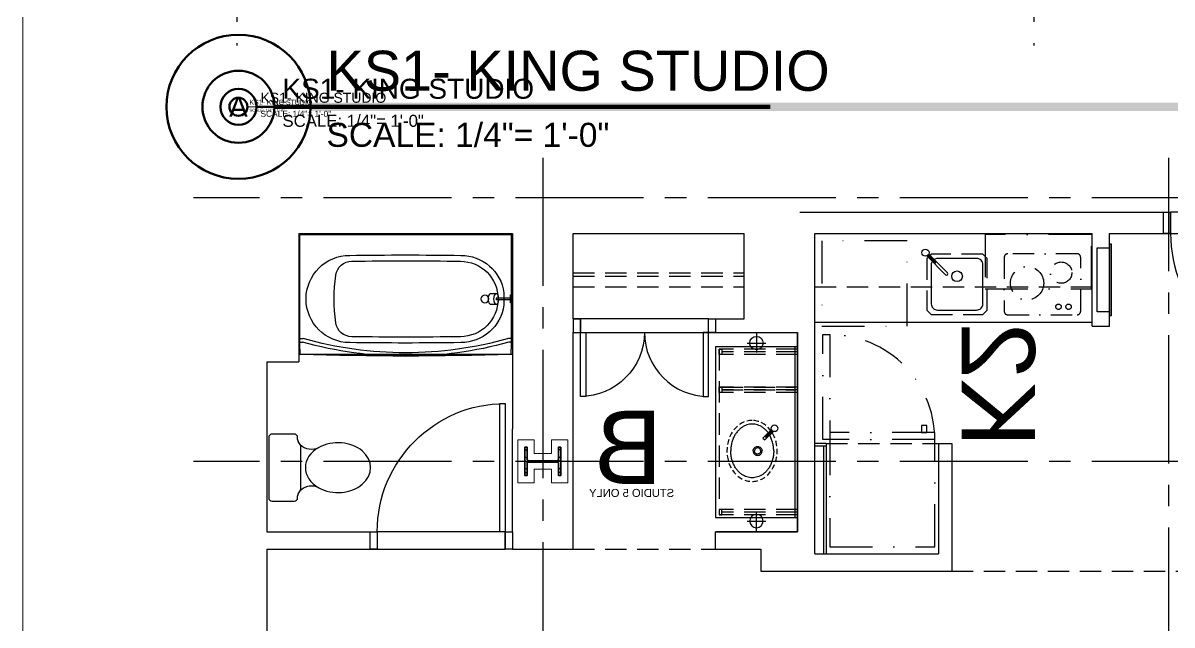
# Model space of a CAD drawing. Header units: inches. Extents: x 5995 to 10907, y 3795 to 5123.
# Drawn here: x 5995.4 to 6318.4, y 4577.5 to 4746.6 of the extents above; entities that cross this region are included whole.
import ezdxf
from ezdxf.enums import TextEntityAlignment as Align
from ezdxf.xclip import XClip

# ---------------------------------------------------------------- set-up
doc = ezdxf.new("R2010")
doc.units = ezdxf.units.IN
doc.header["$LTSCALE"] = 48
doc.header["$MEASUREMENT"] = 0
doc.header["$XCLIPFRAME"] = 0
for name, pattern in [('CENTER2', [1.125, 0.75, -0.125, 0.125, -0.125]), ('DASHDOT2', [0.5, 0.25, -0.125, 0, -0.125]), ('HIDDEN', [0.375, 0.25, -0.125]), ('HIDDEN2', [0.1875, 0.125, -0.0625])]:
    doc.linetypes.add(name, pattern=pattern)
for name, color, linetype in [('_0_Objects', 8, 'Continuous'), ('A-Door', 8, 'Continuous'), ('A-Door-Head', 8, 'Continuous'), ('A-Eqpm', 8, 'Continuous'), ('A-Eqpm-NIC', 8, 'DASHDOT2'), ('A-Flor-Case', 8, 'Continuous'), ('A-Flor-Case-Hidden', 8, 'HIDDEN2'), ('A-Flor-Ovhd', 8, 'HIDDEN2'), ('A-Flor-Pfix', 8, 'Continuous'), ('A-Flor-Soffit', 8, 'HIDDEN2'), ('A-Flor-Spcl', 8, 'Continuous'), ('A-Flor-Wall Mtd Fixture', 8, 'Continuous'), ('A-Grid(3-32)', 8, 'CENTER2'), ('A-Wall-Full', 8, 'Continuous'), ('S-Grid-Iden', 8, 'Continuous')]:
    doc.layers.add(name, color=color, linetype=linetype)
for name, color, linetype, lineweight in [('A-Detl-Hatch', 8, 'Continuous', 18), ('G-Anno-Ttlb', 8, 'Continuous', 50), ('G-Anno-Ttlb @ 12', 8, 'Continuous', 50), ('G-Anno-Ttlb @ 24', 8, 'Continuous', 50), ('G-Anno-Ttlb @ 48', 8, 'Continuous', 50), ('G-Anno-Ttlb @ 96', 8, 'Continuous', 50), ('S-Detl-Hatch', 8, 'Continuous', 18), ('S-Detl-Wide', 8, 'Continuous', 35)]:
    doc.layers.add(name, color=color, linetype=linetype, lineweight=lineweight)
doc.layers.add('G-Anno-Nplt', color=8, linetype='Continuous', lineweight=18, plot=False)
doc.layers.add('G-Anno-View', color=8, linetype='Continuous', lineweight=18, plot=False)
doc.styles.add('G1DIM', font='arial.ttf')
doc.styles.add('RomanS', font='arial.ttf')
doc.styles.get("Standard").update_dxf_attribs({"font": 'arial.ttf'})
doc.dimstyles.new('Aec-Arch-I-96', dxfattribs={"dimscale": 96, "dimtxt": 0.09375, "dimasz": 0.0625, "dimexe": 0.0625, "dimexo": 0.0625, "dimgap": 0.03125, "dimtad": 1, "dimdec": 3, "dimzin": 3, "dimdsep": 46, "dimlunit": 4, "dimtxsty": 'G1DIM', "dimblk": 'ARCHTICK', "dimcen": 0.09375, "dimclrd": 256, "dimclre": 256, "dimclrt": 256, "dimazin": 2, "dimtfac": 0.75, "dimtdec": 3, "dimtix": 1, "dimtmove": 2, "dimatfit": 2, "dimldrblk": 'OPEN90', "dimfxl": 0.0625, "dimtolj": 1, "dimtzin": 0, "dimarcsym": 0})

# ---------------------------------------------------------------- blocks, each defined once
blk = doc.blocks.new('36in door')
blk.add_lwpolyline([(-1.5, -36), (0, -36), (0, 0), (-1.5, 0)], close=True)
blk.add_arc((0, 0), 36, 180, 270)
blk = doc.blocks.new('refrigerator')
blk.add_line((-30.125, 0), (-30.125, -29.5))
for points in [[(-32.125, -29.5), (0, -29.5), (0, 0), (-32.125, 0)], [(-34.125, -3.75), (-32.125, -3.75), (-32.125, -2.25), (-34.125, -2.25)], [(-59.625, -31.5), (-59.625, -29.5), (-30.125, -29.5), (-30.125, -31.5)]]:
    blk.add_lwpolyline(points, close=True)
blk.add_arc((-30.125, -29.5), 29.5, 90, 183.88744)
blk = doc.blocks.new('kitchen faucet')
for p, q in [((0.93, 0.38), (8.38, 0.38)), ((1, 0.12), (4, 0.12)), ((4, -0.12), (4, 0.12)), ((0.93, -0.38), (8.38, -0.38)), ((1, -0.12), (4, -0.12))]:
    blk.add_line(p, q)
blk.add_circle((0, 0), 1)
blk.add_arc((8.38, 0), 0.375, 270, 90)
blk = doc.blocks.new('kitchen sink')
blk.add_lwpolyline([(-14.94, -6.97, 0.143329), (-14, -7.25), (-3, -7.25, 0.414214), (-1.25, -5.5), (-1.25, 5.5, 0.414214), (-3, 7.25), (-14, 7.25, 0.414214), (-15.75, 5.5), (-15.75, -5.5, 0.143329), (-15.47, -6.44, 0.143329)], format="xyb")
blk.add_circle((-10.75, 0), 1.5)
at = {"layer": 'A-Flor-Case-Hidden'}
for p, q in [((-15.75, 8.5), (-17, 7.25)), ((-1.25, 8.5), (0, 7.25)), ((-16.64, -7.61), (-17, -7.25)), ((-15.75, -8.5), (-16.11, -8.14)), ((-1.25, -8.5), (0, -7.25))]:
    blk.add_line(p, q, dxfattribs=at)
for points in [[(-17, 7.25), (-17, -7.25)], [(-1.25, 8.5), (-15.75, 8.5)], [(0, -7.25), (0, 7.25)], [(-15.75, -8.5), (-1.25, -8.5)]]:
    blk.add_lwpolyline(points, dxfattribs=at)
at = {"rotation": 45.00000000000001}
blk.add_blockref('kitchen faucet', (-17.38, -8.88), dxfattribs=at)
blk = doc.blocks.new('cooktop')
at = {"ltscale": 0.5}
blk.add_lwpolyline([(-7.56, -21.5), (7.56, -21.5, 0.414214), (8.56, -20.5), (8.56, -1, 0.414214), (7.56, 0), (-7.56, 0, 0.414214), (-8.56, -1), (-8.56, -20.5, 0.414214)], format="xyb", close=True, dxfattribs=at)
for centre, radius in [((-3.27, -5.47), 3), ((6.32, -3.4), 0.75), ((6.32, -6.24), 0.75), ((-0.31, -15.05), 4.66)]:
    blk.add_circle(centre, radius, dxfattribs=at)
blk = doc.blocks.new('_ArchTick')
at = {"linetype": 'ByBlock', "const_width": 0.15}
blk.add_lwpolyline([(-0.5, -0.5), (0.5, 0.5)], dxfattribs=at)
blk = doc.blocks.new('*D177')
at = {"layer": 'Defpoints', "transparency": 16777216}
for p in [(-90, 34.75), (-59, 34.87), (-59, 25.02)]:
    blk.add_point(p, dxfattribs=at)
at = {"layer": 'G-Anno-Nplt', "lineweight": -2, "transparency": 16777216}
for p, q in [((-90, 33.25), (-90, 23.52)), ((-59, 33.37), (-59, 23.52)), ((-90, 25.02), (-59, 25.02))]:
    blk.add_line(p, q, dxfattribs=at)
at = {"layer": 'G-Anno-Nplt', "lineweight": -2, "transparency": 16777216, "xscale": 1.5, "yscale": 1.5, "zscale": 1.5, "rotation": 180}
blk.add_blockref('_ArchTick', (-90, 25.02), dxfattribs=at)
at = {"layer": 'G-Anno-Nplt', "lineweight": -2, "transparency": 16777216, "xscale": 1.5, "yscale": 1.5, "zscale": 1.5}
blk.add_blockref('_ArchTick', (-59, 25.02), dxfattribs=at)
at = {"layer": 'G-Anno-Nplt', "transparency": 16777216, "insert": (-74.5, 26.9), "char_height": 2.25, "attachment_point": 5, "style": 'G1DIM'}
blk.add_mtext('\\A1;2\'-7"', dxfattribs=at)
blk = doc.blocks.new('_Open90')
at = {"linetype": 'ByBlock', "lineweight": -2}
for p, q in [((0, 0), (-1, 0)), ((-0.5, 0.5), (0, 0)), ((0, 0), (-0.5, -0.5))]:
    blk.add_line(p, q, dxfattribs=at)
blk = doc.blocks.new('*D178')
at = {"layer": 'Defpoints', "transparency": 16777216}
for p in [(-59, 34.75), (-25, 34.75), (-25, 25.02)]:
    blk.add_point(p, dxfattribs=at)
at = {"layer": 'G-Anno-Nplt', "lineweight": -2, "transparency": 16777216}
for p, q in [((-59, 33.25), (-59, 23.52)), ((-25, 33.25), (-25, 23.52)), ((-59, 25.02), (-25, 25.02))]:
    blk.add_line(p, q, dxfattribs=at)
at = {"layer": 'G-Anno-Nplt', "lineweight": -2, "transparency": 16777216, "xscale": 1.5, "yscale": 1.5, "zscale": 1.5, "rotation": 180}
blk.add_blockref('_ArchTick', (-59, 25.02), dxfattribs=at)
at = {"layer": 'G-Anno-Nplt', "lineweight": -2, "transparency": 16777216, "xscale": 1.5, "yscale": 1.5, "zscale": 1.5}
blk.add_blockref('_ArchTick', (-25, 25.02), dxfattribs=at)
at = {"layer": 'G-Anno-Nplt', "transparency": 16777216, "insert": (-42, 26.92), "char_height": 2.25, "attachment_point": 5, "style": 'G1DIM'}
blk.add_mtext('\\A1;2\'-10"', dxfattribs=at)
blk = doc.blocks.new('*D179')
at = {"layer": 'Defpoints', "transparency": 16777216}
for p in [(-59, 34.75), (-65.84, 0), (-59, 0)]:
    blk.add_point(p, dxfattribs=at)
at = {"layer": 'G-Anno-Nplt', "lineweight": -2, "transparency": 16777216}
for p, q in [((-60.5, 34.75), (-67.34, 34.75)), ((-65.84, 34.75), (-65.84, 0)), ((-60.5, 0), (-67.34, 0))]:
    blk.add_line(p, q, dxfattribs=at)
at = {"layer": 'G-Anno-Nplt', "lineweight": -2, "transparency": 16777216, "xscale": 1.5, "yscale": 1.5, "zscale": 1.5}
for p, rotation in [((-65.84, 34.75), 90), ((-65.84, 0), 270)]:
    blk.add_blockref('_ArchTick', p, dxfattribs=dict(at, rotation=rotation))
at = {"layer": 'G-Anno-Nplt', "transparency": 16777216, "insert": (-68.6, 17.37), "char_height": 2.25, "attachment_point": 5, "rotation": 90, "style": 'G1DIM'}
blk.add_mtext('\\A1;2\'-10{\\H0.750000x;\\S3/4;}"', dxfattribs=at)
blk = doc.blocks.new('*D180')
at = {"layer": 'Defpoints', "transparency": 16777216}
for p in [(-25, 25.02), (0, 25.02), (0, 25.02)]:
    blk.add_point(p, dxfattribs=at)
at = {"layer": 'G-Anno-Nplt', "lineweight": -2, "transparency": 16777216}
blk.add_line((-25, 25.02), (0, 25.02), dxfattribs=at)
at = {"layer": 'G-Anno-Nplt', "lineweight": -2, "transparency": 16777216, "xscale": 1.5, "yscale": 1.5, "zscale": 1.5, "rotation": 180}
blk.add_blockref('_ArchTick', (-25, 25.02), dxfattribs=at)
at = {"layer": 'G-Anno-Nplt', "lineweight": -2, "transparency": 16777216, "xscale": 1.5, "yscale": 1.5, "zscale": 1.5}
blk.add_blockref('_ArchTick', (0, 25.02), dxfattribs=at)
at = {"layer": 'G-Anno-Nplt', "transparency": 16777216, "insert": (-12.5, 26.9), "char_height": 2.25, "attachment_point": 5, "style": 'G1DIM'}
blk.add_mtext('\\A1;2\'-1"', dxfattribs=at)
blk = doc.blocks.new('*D181')
at = {"layer": 'Defpoints', "transparency": 16777216}
for p in [(0, 78), (0, 0), (6.36, 0)]:
    blk.add_point(p, dxfattribs=at)
at = {"layer": 'G-Anno-Nplt', "lineweight": -2, "transparency": 16777216}
for p, q in [((1.5, 78), (7.86, 78)), ((6.36, 78), (6.36, 0)), ((1.5, 0), (7.86, 0))]:
    blk.add_line(p, q, dxfattribs=at)
at = {"layer": 'G-Anno-Nplt', "lineweight": -2, "transparency": 16777216, "xscale": 1.5, "yscale": 1.5, "zscale": 1.5}
for p, rotation in [((6.36, 78), 90), ((6.36, 0), 270)]:
    blk.add_blockref('_ArchTick', p, dxfattribs=dict(at, rotation=rotation))
at = {"layer": 'G-Anno-Nplt', "transparency": 16777216, "insert": (4.46, 39), "char_height": 2.25, "attachment_point": 5, "rotation": 90, "style": 'G1DIM'}
blk.add_mtext('\\A1;6\'-6"', dxfattribs=at)
blk = doc.blocks.new('shower head')
for p, q in [((0.5, 0.25), (4.48, 0.25)), ((6.04, 1.5), (4.5, 1.5)), ((0.5, -0.25), (4.48, -0.25)), ((6.02, -1.5), (4.49, -1.5))]:
    blk.add_line(p, q)
blk.add_lwpolyline([(0, -1.12), (0.5, -1.12), (0.5, 1.12), (0, 1.12)], close=True)
at = {"extrusion": (0, 0, -1)}
for centre, start_param, end_param in [((4.5, 0), 4.878708, 10.826996), ((6.02, 0), 6.265998, 9.430839)]:
    blk.add_ellipse(centre, major_axis=(0, 1.5), ratio=0.483735, start_param=start_param, end_param=end_param, dxfattribs=at)
blk.add_open_spline([(4.48, 0.25), (4.49, 0.2), (4.49, 0.16), (4.49, 0.11), (4.5, 0.04), (4.5, -0.04), (4.49, -0.11), (4.49, -0.16), (4.49, -0.21), (4.48, -0.25)], degree=3, knots=[7.6339989, 7.6339989, 7.6339989, 7.6339989, 7.7552894, 7.7552894, 7.7552894, 7.9540134, 7.9540134, 7.9540134, 8.074038, 8.074038, 8.074038, 8.074038])
blk = doc.blocks.new('shower curtain rod')
for p, q in [((-59.75, 0), (-60, 0)), ((-59.75, -2.5), (-59.75, 0)), ((-0.25, 0), (0, 0)), ((-0.25, -2.5), (-0.25, 0)), ((-59.75, -2.5), (-60, -2.5)), ((-59.75, -0.75), (-58.86, -0.75)), ((-59.75, -1.75), (-59, -1.75)), ((-0.25, -0.75), (-1.14, -0.75)), ((-0.25, -1.75), (-1, -1.75)), ((-0.25, -2.5), (0, -2.5))]:
    blk.add_line(p, q)
for centre, radius, start, end in [((-30, 101.37), 107.12, 254.2934, 285.7066), ((-30, 101.34), 106.09, 254.2167, 285.7833)]:
    blk.add_arc(centre, radius, start, end)
blk = doc.blocks.new('tub plan')
for p, q in [((0.12, -32.25), (0.12, -0.31)), ((59.44, -0.12), (0.31, -0.12)), ((59.63, -32.25), (59.63, -0.31)), ((2.25, -16.5), (2.25, -20)), ((-0.07, -33.87), (59.81, -33.87)), ((0.19, -33.86), (0.19, -32.36)), ((59.56, -33.86), (59.56, -32.36))]:
    blk.add_line(p, q)
blk.add_circle((7.62, -18.25), 1.09)
for centre, radius, start, end in [((0.31, -0.31), 0.188, 90, 180), ((59.44, -0.31), 0.188, 0, 90), ((14.37, -18.25), 12.25, 90, 171.7868), ((30, -982.48), 976.6, 89.08325, 90.91675), ((45.62, -18.25), 12.25, 270, 90), ((14.5, -18.25), 10.59, 90, 180), ((29.77, -940.73), 933.2, 89.06218, 90.93782), ((45.05, -12.16), 4.5, 8.0478, 90), ((1.97, -18.25), 48, 351.9522, 8.0478), ((14.5, -18.25), 10.59, 180, 270), ((14.37, -18.25), 12.25, 188.2132, 270), ((45.05, -24.34), 4.5, 270, 351.9522), ((29.77, 904.23), 933.2, 269.06218, 270.93782), ((0.25, -32.25), 0.13, 180, 241.143), ((30, 945.98), 976.6, 269.08325, 270.91675), ((59.5, -32.25), 0.13, 298.857, 0), ((0.25, -33.69), 0.13, 246.6399, 270), ((29.87, 1136.13), 1170.38, 268.54955, 271.45045), ((59.81, -33.81), 0.06, 270, 0)]:
    blk.add_arc(centre, radius, start, end)
at = {"layer": 'A-Flor-Pfix'}
blk.add_blockref('shower head', (-0.07, -18.25), dxfattribs=at)
at = {"layer": 'A-Flor-Spcl'}
blk.add_blockref('shower curtain rod', (59.87, -28.62), dxfattribs=at)
blk = doc.blocks.new('PLMB_TLT-TANK')
for p, q in [((-9.44, 7.64), (-9.44, 1.5)), ((-7.9, 8.64), (-8.44, 8.64)), ((-6.52, 9.33), (-7.36, 8.79)), ((5.98, 9.49), (-5.98, 9.49)), ((7.36, 8.79), (6.52, 9.33)), ((8.44, 8.64), (7.9, 8.64)), ((9.44, 1.5), (9.44, 7.64)), ((-8.44, 0.5), (8.44, 0.5))]:
    blk.add_line(p, q)
for centre, radius, start, end in [((-9.79, 12.56), 4.6, 315.3668, 26.4436), ((9.79, 12.56), 4.6, 153.5564, 224.6332), ((-8.44, 7.64), 1, 90, 180), ((-7.9, 9.64), 1, 270, 302.4157), ((-5.98, 8.49), 1, 90, 122.4157), ((5.98, 8.49), 1, 57.5843, 90), ((7.9, 9.64), 1, 237.5843, 270), ((8.44, 7.64), 1, 0, 90), ((-8.44, 1.5), 1, 180, 270), ((8.44, 1.5), 1, 270, 0)]:
    blk.add_arc(centre, radius, start, end)
for start_param, end_param in [(-2.197169, 2.197169), (2.197169, 4.086017)]:
    blk.add_ellipse((0, 19.99), major_axis=(0, 9.17), ratio=0.762999, start_param=start_param, end_param=end_param)
at = {"flags": 9}
blk.add_attdef('MODEL', (-0.37, 9.82), '', height=0.2, dxfattribs=at)
blk = doc.blocks.new('*D128')
at = {"layer": 'Defpoints', "transparency": 16777216}
for p in [(6.74, 0), (6.74, 0), (7.21, -56)]:
    blk.add_point(p, dxfattribs=at)
at = {"layer": 'G-Anno-Nplt', "lineweight": -2, "transparency": 16777216}
for p, q in [((6.74, -56), (6.74, 0)), ((5.71, -56), (5.24, -56))]:
    blk.add_line(p, q, dxfattribs=at)
at = {"layer": 'G-Anno-Nplt', "lineweight": -2, "transparency": 16777216, "xscale": 1.5, "yscale": 1.5, "zscale": 1.5}
for p, rotation in [((6.74, 0), 90), ((6.74, -56), 270)]:
    blk.add_blockref('_ArchTick', p, dxfattribs=dict(at, rotation=rotation))
at = {"layer": 'G-Anno-Nplt', "transparency": 16777216, "insert": (4.84, -28), "char_height": 2.25, "attachment_point": 5, "rotation": 90, "style": 'G1DIM'}
blk.add_mtext('\\A1;4\'-8"', dxfattribs=at)
blk = doc.blocks.new('*D129')
at = {"layer": 'Defpoints', "transparency": 16777216}
for p in [(63, -50.1), (23, -60.88), (63, -60.88)]:
    blk.add_point(p, dxfattribs=at)
at = {"layer": 'G-Anno-Nplt', "lineweight": -2, "transparency": 16777216}
for p, q in [((23, -59.38), (23, -48.6)), ((23, -50.1), (63, -50.1)), ((63, -59.38), (63, -48.6))]:
    blk.add_line(p, q, dxfattribs=at)
at = {"layer": 'G-Anno-Nplt', "lineweight": -2, "transparency": 16777216, "xscale": 1.5, "yscale": 1.5, "zscale": 1.5, "rotation": 180}
blk.add_blockref('_ArchTick', (23, -50.1), dxfattribs=at)
at = {"layer": 'G-Anno-Nplt', "lineweight": -2, "transparency": 16777216, "xscale": 1.5, "yscale": 1.5, "zscale": 1.5}
blk.add_blockref('_ArchTick', (63, -50.1), dxfattribs=at)
at = {"layer": 'G-Anno-Nplt', "transparency": 16777216, "insert": (43, -48.2), "char_height": 2.25, "attachment_point": 5, "style": 'G1DIM'}
blk.add_mtext('\\A1;3\'-4"', dxfattribs=at)
blk = doc.blocks.new('wall sconce')
for p, q in [((-1, 0), (4.625, 0)), ((2, -2.625), (2, 2.625))]:
    blk.add_line(p, q)
blk.add_circle((2, 0), 1.875)
blk = doc.blocks.new('sink1915rear')
for p, q in [((-6, -4.54), (-3.61, -6.94)), ((-5.78, -4.41), (-3.96, -6.23)), ((-5.6, -4.24), (-3.78, -6.05)), ((-5.47, -4.01), (-3.08, -6.41)), ((-3.96, -6.23), (-3.78, -6.05)), ((-3.61, -6.94), (-3.08, -6.41))]:
    blk.add_line(p, q)
blk.add_circle((-6.35, -3.67), 0.938)
for points, knots in [([(-5.07, -5.48), (-5.16, -5.54), (-5.5, -5.8), (-6.03, -6.29), (-6.6, -6.99), (-7.03, -7.71), (-7.32, -8.45), (-7.5, -9.2), (-7.56, -9.95), (-7.5, -10.7), (-7.32, -11.45), (-7.03, -12.19), (-6.6, -12.91), (-6.03, -13.61), (-5.33, -14.26), (-4.48, -14.84), (-3.5, -15.33), (-2.41, -15.7), (-1.23, -15.95), (-0.41, -15.98), (0, -15.99)], [5.387657, 5.387657, 5.387657, 5.387657, 5.72094, 6.671915, 7.55893, 8.391939, 9.182354, 9.943851, 10.690053, 11.436458, 12.198524, 12.989815, 13.823917, 14.712127, 15.664288, 16.687236, 17.780855, 18.938437, 20.147416, 21.38303, 21.38303, 21.38303, 21.38303]), ([(0, -3.91), (-0.41, -3.93), (-1.23, -3.96), (-2.41, -4.2), (-3.48, -4.57), (-4.13, -4.89), (-4.43, -5.06)], [0, 0, 0, 0, 1.238365, 2.448444, 3.606048, 4.621257, 4.621257, 4.621257, 4.621257])]:
    blk.add_open_spline(points, degree=3, knots=knots)
for points in [[(0, -3.91), (1.24, -3.99), (2.42, -4.23), (3.52, -4.61), (4.49, -5.1), (5.33, -5.68), (6.03, -6.32), (6.59, -7.01), (7.01, -7.73), (7.31, -8.46), (7.48, -9.21), (7.54, -9.95), (7.48, -10.69), (7.31, -11.44), (7.01, -12.17), (6.59, -12.89), (6.03, -13.58), (5.33, -14.22), (4.49, -14.81), (3.51, -15.3), (2.42, -15.67), (1.23, -15.91), (0, -15.99)], [(0, -9.7), (-0.48, -9.61), (-0.88, -9.34), (-1.15, -8.93), (-1.25, -8.45), (-1.15, -7.97), (-0.88, -7.57), (-0.48, -7.3), (0, -7.2)], [(0, -7.58), (-0.33, -7.64), (-0.62, -7.83), (-0.81, -8.12), (-0.87, -8.45), (-0.81, -8.79), (-0.62, -9.07), (-0.33, -9.26), (0, -9.33)], [(0, -9.7), (0.48, -9.61), (0.88, -9.34), (1.15, -8.93), (1.25, -8.45), (1.15, -7.97), (0.88, -7.57), (0.48, -7.3), (0, -7.2)], [(0, -7.58), (0.33, -7.64), (0.62, -7.83), (0.81, -8.12), (0.88, -8.45), (0.81, -8.79), (0.62, -9.07), (0.33, -9.26), (0, -9.33)]]:
    blk.add_spline(points, degree=3)
at = {"layer": 'A-Flor-Case-Hidden', "linetype": 'HIDDEN2', "ltscale": 0.25, "extrusion": (0, 0, -1)}
blk.add_ellipse((0, -10.01), major_axis=(-8.56, 0), ratio=0.824818, dxfattribs=at)
blk = doc.blocks.new('41in Std Vanity')
at = {"layer": 'A-Flor-Case'}
for p, q in [((23, 52), (0, 52)), ((0.75, 4), (0.75, 52)), ((23, 4), (23, 52)), ((23, 4), (0, 4))]:
    blk.add_line(p, q, dxfattribs=at)
at = {"layer": 'A-Flor-Case-Hidden'}
for p, q in [((0, 51.25), (22, 51.25)), ((0, 50.5), (21.25, 50.5)), ((0, 49.75), (21.25, 49.75)), ((22, 4.75), (22, 51.125)), ((0, 16.875), (21.25, 16.875)), ((0, 16.125), (21.25, 16.125)), ((0, 15.375), (22, 15.375)), ((21.25, 16.125), (0.75, 16.125)), ((21.25, 15.375), (0.75, 15.375)), ((0, 6.25), (21.25, 6.25)), ((0, 5.5), (21.25, 5.5)), ((0, 4.75), (22, 4.75))]:
    blk.add_line(p, q, dxfattribs=at)
for points in [[(21.25, 49.75), (22, 49.75), (22, 51.25), (21.25, 51.25)], [(21.25, 16.875), (22, 16.875), (22, 15.375), (21.25, 15.375)], [(21.25, 6.25), (22, 6.25), (22, 4.75), (21.25, 4.75)]]:
    blk.add_lwpolyline(points, close=True, dxfattribs=at)
at = {"layer": 'A-Wall-Full'}
for p, q in [((0, 0), (0, 56)), ((0, 56), (23, 56)), ((23, 0), (0, 0))]:
    blk.add_line(p, q, dxfattribs=at)
at = {"layer": 'A-Flor-Pfix', "rotation": 90}
blk.add_blockref('sink1915rear', (2.736, 33.312), dxfattribs=at)
at = {"layer": 'A-Flor-Wall Mtd Fixture', "xscale": -1, "rotation": 90}
blk.add_blockref('wall sconce', (11.5, 55), dxfattribs=at)
at = {"layer": 'A-Flor-Wall Mtd Fixture', "rotation": 90}
blk.add_blockref('wall sconce', (11.5, 1), dxfattribs=at)
blk = doc.blocks.new('*D130')
at = {"layer": 'Defpoints', "transparency": 16777216}
for p in [(37.67, 27.75), (38.13, 27.75), (38.13, 3.75)]:
    blk.add_point(p, dxfattribs=at)
at = {"layer": 'G-Anno-Nplt', "lineweight": -2, "transparency": 16777216}
for p, q in [((36.63, 27.75), (36.17, 27.75)), ((37.67, 3.75), (37.67, 27.75)), ((36.63, 3.75), (36.17, 3.75))]:
    blk.add_line(p, q, dxfattribs=at)
at = {"layer": 'G-Anno-Nplt', "lineweight": -2, "transparency": 16777216, "xscale": 1.5, "yscale": 1.5, "zscale": 1.5}
for p, rotation in [((37.67, 27.75), 90), ((37.67, 3.75), 270)]:
    blk.add_blockref('_ArchTick', p, dxfattribs=dict(at, rotation=rotation))
at = {"layer": 'G-Anno-Nplt', "transparency": 16777216, "insert": (35.77, 15.75), "char_height": 2.25, "attachment_point": 5, "rotation": 90, "style": 'G1DIM'}
blk.add_mtext('\\A1;2\'-0"', dxfattribs=at)
blk = doc.blocks.new('*D131')
at = {"layer": 'Defpoints', "transparency": 16777216}
for p in [(15, 27.75), (63, 27.75), (63, 22.03)]:
    blk.add_point(p, dxfattribs=at)
at = {"layer": 'G-Anno-Nplt', "lineweight": -2, "transparency": 16777216}
for p, q in [((15, 26.25), (15, 20.53)), ((63, 26.25), (63, 20.53)), ((15, 22.03), (63, 22.03))]:
    blk.add_line(p, q, dxfattribs=at)
at = {"layer": 'G-Anno-Nplt', "lineweight": -2, "transparency": 16777216, "xscale": 1.5, "yscale": 1.5, "zscale": 1.5, "rotation": 180}
blk.add_blockref('_ArchTick', (15, 22.03), dxfattribs=at)
at = {"layer": 'G-Anno-Nplt', "lineweight": -2, "transparency": 16777216, "xscale": 1.5, "yscale": 1.5, "zscale": 1.5}
blk.add_blockref('_ArchTick', (63, 22.03), dxfattribs=at)
at = {"layer": 'G-Anno-Nplt', "transparency": 16777216, "insert": (39, 23.93), "char_height": 2.25, "attachment_point": 5, "style": 'G1DIM'}
blk.add_mtext('\\A1;4\'-0"', dxfattribs=at)
blk = doc.blocks.new('18in door')
blk.add_lwpolyline([(0, 0), (1.5, 0), (1.5, 18), (0, 18)], close=True)
blk.add_arc((0, 0), 18, 0, 90)
blk = doc.blocks.new('*U188')
at = {"layer": 'G-Anno-Ttlb'}
blk.add_lwpolyline([(0.2109, 0, 0.025, 0.025, 0), (3.1155, 0, 0.000521, 0.000521, 0)], format="xyseb", dxfattribs=at)
blk = doc.blocks.new('*U241')
at = {"layer": 'G-Anno-Ttlb @ 12', "xscale": 12, "yscale": 12, "zscale": 12}
blk.add_blockref('*U188', (6055.94, 4723.04), dxfattribs=at)
at = {"layer": 'G-Anno-Ttlb @ 24', "xscale": 24, "yscale": 24, "zscale": 24}
blk.add_blockref('*U188', (6055.94, 4723.04), dxfattribs=at)
at = {"layer": 'G-Anno-Ttlb @ 48', "xscale": 48, "yscale": 48, "zscale": 48}
blk.add_blockref('*U188', (6055.94, 4723.04), dxfattribs=at)
at = {"layer": 'G-Anno-Ttlb @ 96', "xscale": 96, "yscale": 96, "zscale": 96}
blk.add_blockref('*U188', (6055.94, 4723.04), dxfattribs=at)
blk = doc.blocks.new('Anno_Title_A1')
at = {"linetype": 'ByBlock', "lineweight": -2}
blk.add_circle((0, 0), 2.25, dxfattribs=at)
blk.add_circle((0, 0), 2.25, dxfattribs=at)
at = {"linetype": 'ByBlock', "lineweight": -2, "style": 'RomanS'}
blk.add_attdef('NUMBER', text='', height=1.25, dxfattribs=at).set_placement((0, 0), align=Align.MIDDLE)
blk = doc.blocks.new('*U242')
at = {"layer": 'G-Anno-Ttlb @ 12', "xscale": 1.125, "yscale": 1.125, "zscale": 1.125}
blk.add_blockref('Anno_Title_A1', (6055.94, 4723.04), dxfattribs=at)
at = {"layer": 'G-Anno-Ttlb @ 24', "xscale": 2.25, "yscale": 2.25, "zscale": 2.25}
blk.add_blockref('Anno_Title_A1', (6055.94, 4723.04), dxfattribs=at)
at = {"layer": 'G-Anno-Ttlb @ 48', "xscale": 4.5, "yscale": 4.5, "zscale": 4.5}
blk.add_blockref('Anno_Title_A1', (6055.94, 4723.04), dxfattribs=at)
at = {"layer": 'G-Anno-Ttlb @ 96', "xscale": 9, "yscale": 9, "zscale": 9}
blk.add_blockref('Anno_Title_A1', (6055.94, 4723.04), dxfattribs=at)
blk = doc.blocks.new('Anno_Title_T1')
at = {"linetype": 'ByBlock', "lineweight": -2, "style": 'RomanS'}
blk.add_attdef('TITLE', (2.75, 0.5), '', height=1.25, dxfattribs=at)
blk.add_attdef('SCALE', text='', height=0.75, dxfattribs=at).set_placement((2.75, -0.5), align=Align.TOP_LEFT)
blk = doc.blocks.new('*U243')
at = {"layer": 'G-Anno-Ttlb @ 12'}
ref = blk.add_blockref('Anno_Title_T1', (6055.94, 4723.04), dxfattribs=dict(at, xscale=1.125, yscale=1.125, zscale=1.125))
ref.add_attrib('SCALE', 'SCALE: 1/4"= 1\'-0"', dxfattribs={"layer": '0', "linetype": 'ByBlock', "lineweight": -2, "height": 0.8438}).set_placement((6059.03, 4722.48), align=Align.TOP_LEFT)
ref.add_attrib('TITLE', 'KS1- KING STUDIO', (6059.03, 4723.61), dxfattribs={"layer": '0', "linetype": 'ByBlock', "lineweight": -2, "height": 1.4062})
at = {"layer": 'G-Anno-Ttlb @ 24'}
ref = blk.add_blockref('Anno_Title_T1', (6055.94, 4723.04), dxfattribs=dict(at, xscale=2.25, yscale=2.25, zscale=2.25))
ref.add_attrib('SCALE', 'SCALE: 1/4"= 1\'-0"', dxfattribs={"layer": '0', "linetype": 'ByBlock', "lineweight": -2, "height": 1.6875}).set_placement((6062.13, 4721.92), align=Align.TOP_LEFT)
ref.add_attrib('TITLE', 'KS1- KING STUDIO', (6062.13, 4724.17), dxfattribs={"layer": '0', "linetype": 'ByBlock', "lineweight": -2, "height": 2.8125})
at = {"layer": 'G-Anno-Ttlb @ 48'}
ref = blk.add_blockref('Anno_Title_T1', (6055.94, 4723.04), dxfattribs=dict(at, xscale=4.5, yscale=4.5, zscale=4.5))
ref.add_attrib('SCALE', 'SCALE: 1/4"= 1\'-0"', dxfattribs={"layer": '0', "linetype": 'ByBlock', "lineweight": -2, "height": 3.375}).set_placement((6068.31, 4720.79), align=Align.TOP_LEFT)
ref.add_attrib('TITLE', 'KS1- KING STUDIO', (6068.31, 4725.29), dxfattribs={"layer": '0', "linetype": 'ByBlock', "lineweight": -2, "height": 5.625})
at = {"layer": 'G-Anno-Ttlb @ 96'}
ref = blk.add_blockref('Anno_Title_T1', (6055.94, 4723.04), dxfattribs=dict(at, xscale=9, yscale=9, zscale=9))
ref.add_attrib('SCALE', 'SCALE: 1/4"= 1\'-0"', dxfattribs={"layer": '0', "linetype": 'ByBlock', "lineweight": -2, "height": 6.75}).set_placement((6080.69, 4718.54), align=Align.TOP_LEFT)
ref.add_attrib('TITLE', 'KS1- KING STUDIO', (6080.69, 4727.54), dxfattribs={"layer": '0', "linetype": 'ByBlock', "lineweight": -2, "height": 11.25})
blk = doc.blocks.new('2ND FLOOR - STRUCTURAL GRID')
at = {"layer": 'A-Grid(3-32)'}
for p, q in [((9104.5, -7426.01), (9104.5, -9409.77)), ((9328.5, -7426.01), (9328.5, -9409.77))]:
    blk.add_line(p, q, dxfattribs=at)
blk = doc.blocks.new('*U18')
at = {"layer": 'A-Detl-Hatch'}
h = blk.add_hatch(dxfattribs=at)
h.set_pattern_fill('ANSI32', color=256, scale=6, style=0)
h.set_pattern_definition([(45, (0, -5.05), (-1.591, 1.591), []), (45, (1.0607, -5.05), (-1.591, 1.591), [])])
edge = h.paths.add_edge_path()
edge.add_line((4.01, -10.1), (4.01, -9.48))
edge.add_line((4.01, -9.48), (0.675, -9.48))
edge.add_arc((0.675, -8.98), 0.5, 180, 270, ccw=False)
edge.add_line((0.175, -8.98), (0.175, -1.12))
edge.add_arc((0.675, -1.12), 0.5, 90, 180, ccw=False)
edge.add_line((0.675, -0.62), (4.01, -0.62))
edge.add_line((4.01, -0.62), (4.01, 0))
edge.add_line((4.01, 0), (-4.01, 0))
edge.add_line((-4.01, 0), (-4.01, -0.62))
edge.add_line((-4.01, -0.62), (-0.675, -0.62))
edge.add_arc((-0.675, -1.12), 0.5, 0, 90, ccw=False)
edge.add_line((-0.175, -1.12), (-0.175, -8.98))
edge.add_arc((-0.675, -8.98), 0.5, -90, 0, ccw=False)
edge.add_line((-0.675, -9.48), (-4.01, -9.48))
edge.add_line((-4.01, -9.48), (-4.01, -10.1))
edge.add_line((-4.01, -10.1), (4.01, -10.1))
at = {"linetype": 'ByBlock'}
blk.add_lwpolyline([(4.01, -10.1), (4.01, -9.48), (0.675, -9.48, -0.4142136), (0.175, -8.98), (0.175, -1.12, -0.4142136), (0.675, -0.62), (4.01, -0.62), (4.01, 0), (-4.01, 0), (-4.01, -0.62), (-0.675, -0.62, -0.4142136), (-0.175, -1.12), (-0.175, -8.98, -0.4142136), (-0.675, -9.48), (-4.01, -9.48), (-4.01, -10.1)], format="xyb", close=True, dxfattribs=at)
blk = doc.blocks.new('W10X45')
at = {"layer": 'S-Detl-Hatch'}
blk.add_lwpolyline([(13921.91, -7311.37), (13921.91, -7306.75), (13918.07, -7306.75), (13918.07, -7301.89), (13921.91, -7301.89), (13921.91, -7297.27), (13909.89, -7297.27), (13909.89, -7301.89), (13913.72, -7301.89), (13913.72, -7306.75), (13909.89, -7306.75), (13909.89, -7311.37)], close=True, dxfattribs=at)
at = {"layer": 'S-Detl-Wide'}
blk.add_blockref('*U18', (13915.9, -7299.27), dxfattribs=at)
blk = doc.blocks.new('1ST FLOOR - STRUCTURAL GRID')
at = {"layer": 'A-Grid(3-32)'}
for p, q in [((4896.5, -7426.01), (4896.5, -9520.75)), ((5072.5, -9520.75), (5072.5, -7426.01)), ((5927.38, -8924.75), (2104.5, -8924.75)), ((5927.38, -8998.75), (2104.5, -8998.75))]:
    blk.add_line(p, q, dxfattribs=at)
at = {"layer": 'S-Grid-Iden', "rotation": 90}
blk.add_blockref('W10X45', (-2407.82, -22914.65), dxfattribs=at)
blk = doc.blocks.new('Suite Kitchen 1')
at = {"layer": 'A-Eqpm'}
for points in [[(-3, 82.875), (-23, 82.875), (-23, 83.375), (-3, 83.375)], [(-4, 82.875), (-22, 82.875), (-22, 79.375), (-4, 79.375)]]:
    blk.add_lwpolyline(points, close=True, dxfattribs=at)
at = {"layer": 'A-Eqpm-NIC'}
for points in [[(-0.25, 47.875), (-15.5, 47.875), (-15.5, 77.75), (-0.25, 77.75)], [(-2, 2), (-26, 2), (-26, 26), (-2, 26)]]:
    blk.add_lwpolyline(points, close=True, dxfattribs=at)
at = {"layer": 'A-Flor-Case'}
for p, q in [((-25, 78), (-25, 0)), ((-59, 3.25), (-90, 3.25)), ((-59.75, 3.25), (-59.75, 0)), ((-59, 3.25), (-59, 0)), ((-59.75, 2.5), (-90, 2.5))]:
    blk.add_line(p, q, dxfattribs=at)
at = {"layer": 'A-Flor-Ovhd'}
for p, q in [((-15, 0), (-15, 77.75)), ((-59, 3.25), (-59, 34.875))]:
    blk.add_line(p, q, dxfattribs=at)
at = {"layer": 'A-Wall-Full'}
for p, q in [((-26, 82.875), (0, 82.875)), ((-26, 78), (-26, 82.875)), ((-26, 78), (0, 78)), ((0, 0), (0, 78)), ((-93.75, 0), (-93.75, 38.5)), ((-59, 38.5), (-93.75, 38.5)), ((-59, 34.75), (-59, 38.5)), ((-59, 34.75), (-90, 34.75)), ((-90, 0), (-90, 34.75)), ((-90, 0), (0, 0))]:
    blk.add_line(p, q, dxfattribs=at)
at = {"layer": 'G-Anno-Nplt'}
blk.add_line((-90, -4.875), (0, -4.875), dxfattribs=at)
at = {"layer": 'A-Eqpm-NIC', "extrusion": (0, 0, -1), "zscale": -1}
for name, p in [('cooktop', (14.25, 74.75)), ('refrigerator', (88, 33.75))]:
    blk.add_blockref(name, p, dxfattribs=at)
at = {"layer": 'A-Flor-Pfix', "extrusion": (0, 0, -1), "zscale": -1}
blk.add_blockref('kitchen sink', (22.75, 40), dxfattribs=at)
at = {"layer": 'G-Anno-View', "insert": (-60.0267, 61.8875), "char_height": 20.58111, "width": 161.68767, "attachment_point": 1, "style": 'G1DIM'}
blk.add_mtext('K2', dxfattribs=at)
at = {"layer": 'G-Anno-Nplt'}
for base, p1, p2, picture, middle in [((6.3574, 0), (0, 78), (0, 0), '*D181', (4.4586, 39)), ((-65.8421, 0), (-59, 34.75), (-59, 0), '*D179', (-68.5984, 17.375))]:
    dim = blk.add_linear_dim(base=base, p1=p1, p2=p2, angle=90, dimstyle='Aec-Arch-I-96', override={"dimscale": 24, "dimsah": 1, "dimclrt": 256}, dxfattribs=at)
    dim.commit()
    dim.dimension.update_dxf_attribs({"geometry": picture, "text_midpoint": middle})
for base, p1, p2, picture, middle in [((-59, 25.0209), (-90, 34.75), (-59, 34.875), '*D177', (-74.5, 26.9005)), ((-25, 25.0209), (-59, 34.75), (-25, 34.75), '*D178', (-42, 26.9197)), ((0, 25.0209), (-25, 25.0209), (0, 25.0209), '*D180', (-12.5, 26.9005))]:
    dim = blk.add_linear_dim(base=base, p1=p1, p2=p2, dimstyle='Aec-Arch-I-96', override={"dimscale": 24, "dimsah": 1, "dimclrt": 256}, dxfattribs=at)
    dim.commit()
    dim.dimension.update_dxf_attribs({"geometry": picture, "text_midpoint": middle})
blk = doc.blocks.new('Studio Bath Vanity 3')
at = {"layer": 'A-Door'}
for points in [[(25, 0), (25, 3.75), (23, 3.75), (23, 0)], [(61, 0), (61, 3.75), (63, 3.75), (63, 0)], [(80.1, -60.875), (82.1, -60.875), (82.1, -56), (80.1, -56)], [(118.1, -60.875), (120.1, -60.875), (120.1, -56), (118.1, -56)]]:
    blk.add_lwpolyline(points, close=True, dxfattribs=at)
at = {"layer": 'A-Door-Head'}
for points in [[(25, 0), (25, 3.75), (61, 3.75), (61, 0)], [(118.1, -60.875), (82.1, -60.875), (82.1, -56), (118.1, -56)]]:
    blk.add_lwpolyline(points, close=True, dxfattribs=at)
at = {"layer": 'A-Flor-Ovhd'}
for p, q in [((63, 16.75), (15, 16.75)), ((63, 15.75), (15, 15.75)), ((63, 12.75), (15, 12.75))]:
    blk.add_line(p, q, dxfattribs=at)
at = {"layer": 'A-Flor-Soffit'}
blk.add_line((63, -60.875), (23, -60.875), dxfattribs=at)
blk.add_line((63, -60.875), (23, -60.875), dxfattribs=at)
at = {"layer": 'A-Wall-Full'}
for p, q in [((63, 27.75), (15, 27.75)), ((15, 3.75), (15, 27.75)), ((63, 3.75), (63, 27.75)), ((140.1, 27.75), (80.1, 27.75)), ((80.1, 27.75), (80.1, -27.115)), ((140.1, 27.75), (140.1, -8.25)), ((25, 3.75), (15, 3.75)), ((25, 3.75), (23, 3.75)), ((25, 0), (25, 3.75)), ((63, 3.75), (61, 3.75)), ((61, 0), (61, 3.75)), ((0, -56), (0, 0)), ((25, 0), (0, 0)), ((63, 0), (61, 0)), ((149.11, -8.25), (140.1, -8.25)), ((149.11, -8.25), (149.11, -56)), ((80.1, -56), (80.1, -27.115)), ((23, -56), (0, -56)), ((23, -60.875), (23, -56)), ((82.1, -56), (80.1, -56)), ((82.1, -56), (82.1, -60.875)), ((149.11, -56), (118.1, -56)), ((118.1, -56), (118.1, -60.875)), ((23, -60.875), (10.24, -60.875)), ((23, -60.875), (10.24, -60.875)), ((149.11, -60.875), (118.1, -60.875))]:
    blk.add_line(p, q, dxfattribs=at)
blk.add_lwpolyline([(80.1, -60.875), (63, -60.875), (63, 0)], dxfattribs=at)
at = {"extrusion": (0, 0, -1), "zscale": -1, "rotation": 180}
blk.add_blockref('41in Std Vanity', (0, 0), dxfattribs=at)
at = {"layer": 'A-Door', "extrusion": (0, 0, -1), "zscale": -1, "rotation": 180}
blk.add_blockref('18in door', (-25, 0), dxfattribs=at)
at = {"layer": 'A-Door', "rotation": 180}
for name, p in [('18in door', (61, 0)), ('36in door', (82.1, -56))]:
    blk.add_blockref(name, p, dxfattribs=at)
at = {"layer": 'A-Flor-Pfix'}
blk.add_blockref('tub plan', (80.2268, 27.6232), dxfattribs=at)
at = {"layer": 'A-Flor-Pfix', "extrusion": (-2.38098e-42, -8.5744e-43, -1), "zscale": -0.9999999999999998, "rotation": 270.000046487308}
blk.add_blockref('PLMB_TLT-TANK', (-149.11, -38), dxfattribs=at)
at = {"layer": 'G-Anno-Nplt', "insert": (34.6353, -43.9862), "char_height": 2.25, "width": 28.962087, "attachment_point": 1, "style": 'G1DIM'}
blk.add_mtext('STUDIO 5 ONLY', dxfattribs=at)
at = {"layer": 'G-Anno-View', "insert": (37.982, -21.9958), "char_height": 20.5811, "width": 161.68767, "attachment_point": 1, "style": 'G1DIM'}
blk.add_mtext('B', dxfattribs=at)
at = {"layer": 'G-Anno-Nplt'}
for base, p1, p2, angle, picture, middle in [((63, 22.0344), (15, 27.75), (63, 27.75), 180, '*D131', (39, 23.9332)), ((37.6676, 27.75), (38.1326, 3.75), (38.1326, 27.75), 90, '*D130', (35.7688, 15.75)), ((6.7426, 0), (7.2077, -56), (6.7426, 0), 90, '*D128', (4.8439, -28)), ((63, -50.0977), (23, -60.875), (63, -60.875), 180, '*D129', (43, -48.1982))]:
    dim = blk.add_linear_dim(base=base, p1=p1, p2=p2, angle=angle, dimstyle='Aec-Arch-I-96', override={"dimscale": 24, "dimsah": 1, "dimclrt": 256}, dxfattribs=at)
    dim.commit()
    dim.dimension.update_dxf_attribs({"geometry": picture, "text_midpoint": middle})
blk = doc.blocks.new('King Studio 5 -31')
at = {"layer": 'A-Door'}
blk.add_lwpolyline([(36.44, 0), (34.44, 0), (34.44, -6), (36.44, -6)], close=True, dxfattribs=at)
at = {"layer": 'A-Door-Head'}
blk.add_lwpolyline([(-1.56, 0), (34.44, 0), (34.44, -6), (-1.56, -6)], close=True, dxfattribs=at)
at = {"layer": 'A-Flor-Soffit'}
blk.add_line((95.95, -100.87), (-3.56, -100.87), dxfattribs=at)
at = {"layer": 'A-Wall-Full'}
for p, q in [((34.44, -6), (34.44, 0)), ((138.67, 0), (34.44, 0)), ((51.58, -6), (34.44, -6)), ((95.95, -95.9), (95.95, -100.87)), ((149.57, -94.62), (149.57, -100.87)), ((288.44, -94.62), (288.44, -228.62)), ((149.57, -100.87), (95.95, -100.87))]:
    blk.add_line(p, q, dxfattribs=at)
ref = blk.add_blockref('Suite Kitchen 1', (134.45, -6), dxfattribs=dict(rotation=90))
XClip(ref).set_block_clipping_path([(-90, 0), (0, 87.4179594127)])
blk.add_blockref('Studio Bath Vanity 3', (139.33, -33.75))
at = {"layer": 'A-Door', "xscale": -1}
blk.add_blockref('36in door', (-1.56, -6), dxfattribs=at)

msp = doc.modelspace()

# ---------------------------------------------------------------- linework, layer by layer
at = {"layer": 'G-Anno-View'}
msp.add_lwpolyline([(5995.37, 5122.88), (7513.37, 5122.88), (7513.37, 4006.88), (5995.37, 4006.88)], close=True, dxfattribs=at)

# ---------------------------------------------------------------- block references
at = {"layer": '_0_Objects', "linetype": 'HIDDEN'}
ref = msp.add_blockref('2ND FLOOR - STRUCTURAL GRID', (-3049, 13618.61), dxfattribs=at)
XClip(ref).set_block_clipping_path([(9088.0613378131, -8878.3672574039), (9343.1238378131, -8565.7422574039)])
ref = msp.add_blockref('1ST FLOOR - STRUCTURAL GRID', (1245, 13622.18), dxfattribs=at)
XClip(ref).set_block_clipping_path([(4798.3251779561, -9215.3069436478), (5140.8363858477, -8913.4511387646)])
at = {"layer": '_0_Objects', "xscale": -1}
msp.add_blockref('King Studio 5 -31', (6352.38, 4693.43), dxfattribs=at)
at = {"layer": 'G-Anno-Ttlb'}
for name in ['*U242', '*U243', '*U241']:
    msp.add_blockref(name, (0, 0), dxfattribs=at)

# ---------------------------------------------------------------- texts
at = {"layer": 'G-Anno-Ttlb', "style": 'RomanS'}
msp.add_text('A', height=5.62, dxfattribs=at).set_placement((6055.94, 4723.04), align=Align.MIDDLE_CENTER)

doc.saveas('drawing.dxf')
